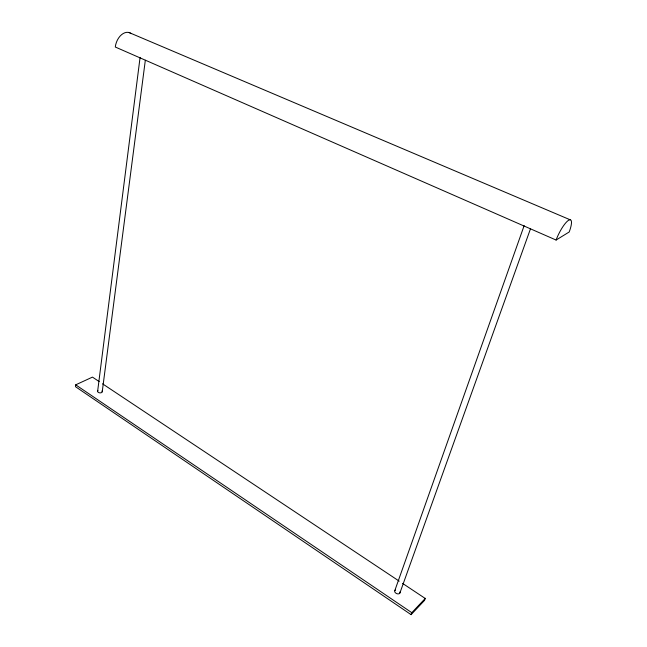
<?xml version="1.0" encoding="UTF-8"?>
<svg xmlns="http://www.w3.org/2000/svg" width="647" height="647" viewBox="0 0 647 647"><rect width="100%" height="100%" fill="white"/><g stroke="black" fill="none" stroke-linecap="round" stroke-linejoin="round"><path stroke-width="0.97" d="M99.185 381.576L92.464 377.112L75.707 384.828L75.497 386.688L411.088 614.65L424.513 600.408L425.346 598.289M97.624 391.33L140.084 57.381M102.234 391.718L145.332 60.244M394.783 590.695L524.159 225.609M399.911 592.951L530.5 228.771M411.088 614.65L411.815 612.685L425.249 598.467L402.555 583.376M556.088 240.045L569.19 231.99A17.825 4.4 -63.8 0 0 568.592 220.287A17.825 4.4 -63.8 0 0 556.088 240.045L115.295 47.021A13.87 9.204 -71.4 0 1 121.531 34.712A13.87 9.204 -71.4 0 1 131.252 33.652M129.093 32.552L570.161 219.786M102.549 383.817L399.199 581.143M75.707 384.828L411.815 612.685M101.951 391.031A2.313 1.318 6 0 1 101.369 392.664A2.313 1.318 6 0 1 98.409 392.414A2.313 1.318 6 0 1 97.956 390.699M399.927 591.94A2.806 1.876 24.3 0 1 398.431 593.881A2.806 1.876 24.3 0 1 395.131 592.426A2.806 1.876 24.3 0 1 395.495 589.983"/></g></svg>
